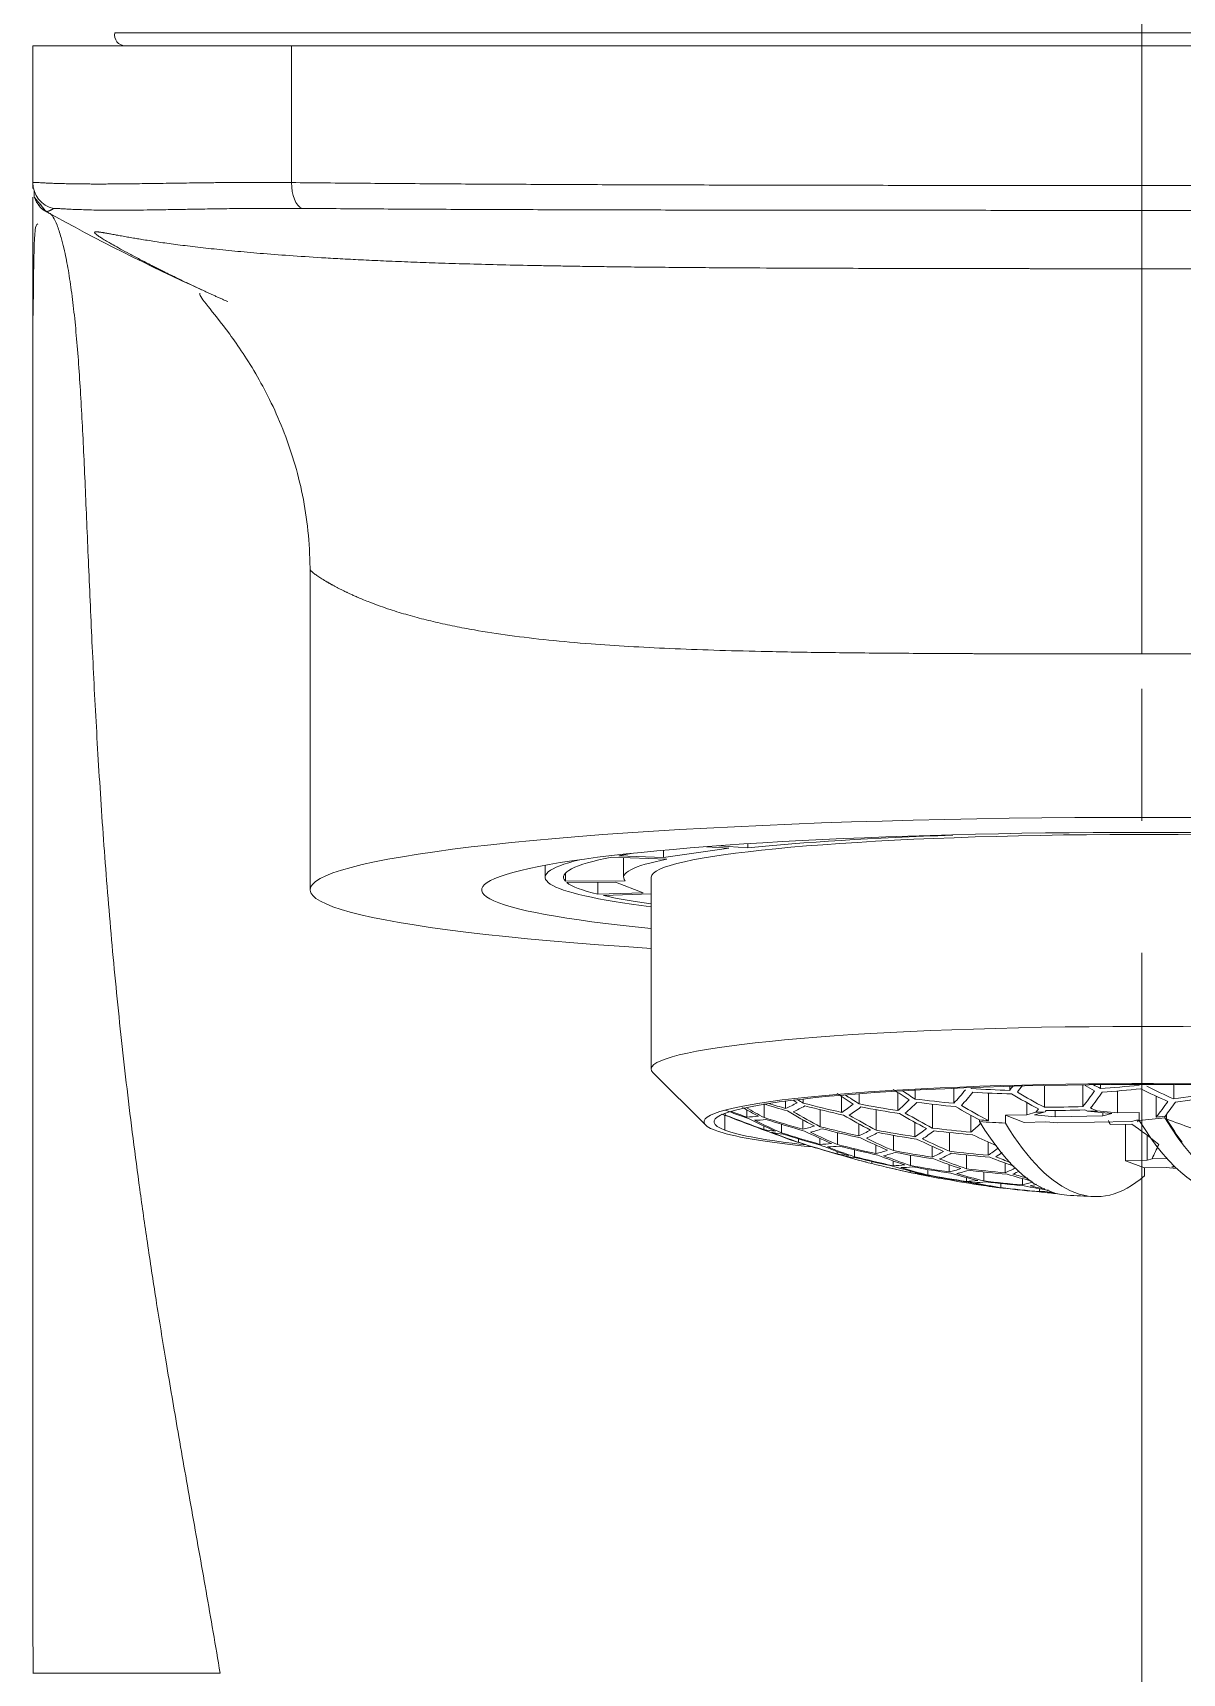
# Model space of a CAD drawing. Extents: x 841 to 1631, y 0 to 579.
# Drawn here: x 1038.96 to 1060.72, y 334.34 to 365.41 of the extents above; entities that cross this region are included whole.
import ezdxf

# ---------------------------------------------------------------- set-up
doc = ezdxf.new("R2010")
doc.units = 0
doc.header["$LTSCALE"] = 10
doc.header["$MEASUREMENT"] = 0
doc.linetypes.add('CENTER', pattern=[2, 1.25, -0.25, 0.25, -0.25])
doc.layers.add('1', color=7, linetype='CONTINUOUS')
doc.layers.add('BODY', color=7, linetype='CONTINUOUS')

msp = doc.modelspace()

# ---------------------------------------------------------------- linework, layer by layer
at = {"layer": '1', "color": 7, "linetype": 'Continuous', "lineweight": 13}
for p, q in [((1040.514, 365.407), (1079.407, 365.407)), ((1043.859, 362.57), (1043.859, 365.163)), ((1052.066, 344.625), (1052.066, 344.905))]:
    msp.add_line(p, q, dxfattribs=at)
at = {"layer": '1', "color": 7, "linetype": 'Continuous', "lineweight": 18}
for p, q in [((1038.96, 365.163), (1043.859, 365.163)), ((1038.96, 362.567), (1038.96, 365.163)), ((1076.061, 365.163), (1043.859, 365.163)), ((1059.96, 362.514), (1059.96, 362.044)), ((1039.218, 362.019), (1039.218, 362.019)), ((1044.21, 355.231), (1044.21, 349.175)), ((1056.35, 350.218), (1056.378, 350.211)), ((1050.9, 349.79), (1050.054, 349.822)), ((1052.138, 349.962), (1050.9, 349.79)), ((1050.9, 349.79), (1050.9, 349.925)), ((1051.714, 349.993), (1052.138, 349.962)), ((1052.498, 349.971), (1051.953, 350.011)), ((1052.498, 349.971), (1052.498, 350.049)), ((1048.66, 349.64), (1048.66, 349.415)), ((1049.926, 349.797), (1050.967, 349.757)), ((1050.147, 349.789), (1050.147, 349.415)), ((1049.044, 349.49), (1049.044, 349.34)), ((1050.177, 349.348), (1049.044, 349.34)), ((1049.073, 349.313), (1049.993, 349.32)), ((1049.656, 349.317), (1049.656, 349.092)), ((1049.993, 349.32), (1050.516, 349.122)), ((1050.669, 349.415), (1050.669, 345.779)), ((1050.516, 349.122), (1049.656, 349.092)), ((1049.766, 349.067), (1050.669, 349.098)), ((1050.705, 345.708), (1051.701, 344.72)), ((1058.846, 345.071), (1058.846, 345.482)), ((1059.176, 345.413), (1059.176, 345.485)), ((1059.907, 345.475), (1059.907, 345.489)), ((1060.563, 345.216), (1060.563, 345.487)), ((1053.215, 345.034), (1053.215, 345.174)), ((1053.545, 345.137), (1053.545, 345.214)), ((1054.276, 344.961), (1054.276, 345.259)), ((1054.606, 345.122), (1054.606, 345.313)), ((1055.337, 344.994), (1055.337, 345.339)), ((1055.668, 345.213), (1055.668, 345.382)), ((1056.399, 345.133), (1056.399, 345.417)), ((1056.729, 345.412), (1056.729, 345.43)), ((1057.054, 344.808), (1057.054, 345.327)), ((1057.46, 345.378), (1057.46, 345.454)), ((1058.115, 345.056), (1058.115, 345.47)), ((1059.501, 344.95), (1059.501, 345.366)), ((1060.232, 344.871), (1060.232, 345.268)), ((1052.072, 344.911), (1052.072, 344.943)), ((1052.478, 344.873), (1052.478, 345.007)), ((1052.809, 344.863), (1052.809, 345.114)), ((1053.87, 344.69), (1053.87, 345.011)), ((1054.931, 344.625), (1054.931, 345.01)), ((1055.993, 344.664), (1055.993, 345.115)), ((1056.724, 344.586), (1056.724, 344.906)), ((1057.785, 344.916), (1057.376, 344.908)), ((1057.376, 344.759), (1057.376, 344.908)), ((1057.735, 344.772), (1057.376, 344.908)), ((1057.785, 344.916), (1057.785, 345.144)), ((1057.785, 344.916), (1057.953, 344.964)), ((1058.127, 344.969), (1057.929, 344.912)), ((1057.929, 344.912), (1058.32, 344.876)), ((1058.32, 344.876), (1058.32, 344.995)), ((1059.223, 344.894), (1058.32, 344.876)), ((1059.391, 344.941), (1058.93, 344.985)), ((1059.111, 344.987), (1059.501, 344.95)), ((1059.223, 344.894), (1059.223, 344.957)), ((1059.223, 344.894), (1059.391, 344.941)), ((1059.501, 344.95), (1059.91, 344.959)), ((1059.91, 344.959), (1059.91, 344.809)), ((1060.397, 344.889), (1060.397, 344.857)), ((1060.429, 344.836), (1060.429, 344.925)), ((1052.803, 344.637), (1052.803, 344.704)), ((1053.134, 344.575), (1053.134, 344.736)), ((1053.54, 344.64), (1053.54, 344.822)), ((1054.195, 344.352), (1054.195, 344.578)), ((1054.601, 344.517), (1054.601, 344.744)), ((1055.662, 344.5), (1055.662, 344.773)), ((1056.318, 344.226), (1056.318, 344.579)), ((1056.889, 344.819), (1056.889, 344.786)), ((1058.144, 344.78), (1057.735, 344.772)), ((1058.362, 344.76), (1058.144, 344.78)), ((1059.766, 344.788), (1058.362, 344.76)), ((1059.769, 344.737), (1059.36, 344.729)), ((1059.651, 344.046), (1059.651, 344.734)), ((1059.86, 344.814), (1059.766, 344.788)), ((1059.86, 344.814), (1059.91, 344.815)), ((1053.459, 344.394), (1053.459, 344.46)), ((1053.865, 344.355), (1053.865, 344.468)), ((1054.52, 344.12), (1054.52, 344.252)), ((1054.926, 344.182), (1054.926, 344.341)), ((1055.256, 344.237), (1055.256, 344.526)), ((1055.987, 344.114), (1055.987, 344.318)), ((1057.048, 344.149), (1057.048, 344.399)), ((1060.06, 344.054), (1060.06, 344.527)), ((1054.19, 344.174), (1054.19, 344.221)), ((1054.845, 343.992), (1054.845, 344.031)), ((1055.251, 343.95), (1055.251, 344.043)), ((1055.581, 343.955), (1055.581, 344.15)), ((1056.312, 343.832), (1056.312, 343.971)), ((1056.643, 343.893), (1056.643, 344.152)), ((1057.373, 343.817), (1057.373, 344.001)), ((1060.06, 344.054), (1059.651, 344.046)), ((1060.01, 343.91), (1059.651, 344.046)), ((1060.06, 344.054), (1060.154, 344.081)), ((1060.154, 344.081), (1060.434, 344.086)), ((1060.573, 343.939), (1060.529, 343.927)), ((1060.529, 343.927), (1060.591, 343.921)), ((1055.576, 343.822), (1055.576, 343.849)), ((1055.906, 343.775), (1055.906, 343.879)), ((1056.231, 343.698), (1056.231, 343.71)), ((1056.637, 343.653), (1056.637, 343.727)), ((1056.968, 343.664), (1056.968, 343.831)), ((1057.293, 343.535), (1057.293, 343.612)), ((1057.698, 343.588), (1057.698, 343.707)), ((1060.419, 343.918), (1060.01, 343.91)), ((1060.01, 343.91), (1060.01, 343.76)), ((1060.614, 343.9), (1060.419, 343.918)), ((1056.962, 343.576), (1056.962, 343.584)), ((1058.023, 343.46), (1058.023, 343.514))]:
    msp.add_line(p, q, dxfattribs=at)
for centre, radius, start, end in [((1040.709, 365.363), 0.2, 167.3394, 270), ((1059.96, 364.332), 20.974, 251.4373, 251.8877), ((1059.96, 364.332), 20.974, 255.1022, 255.697), ((1059.96, 364.332), 20.974, 256.6686, 258.5256), ((1059.96, 364.332), 20.974, 262.0275, 262.4612), ((1059.96, 364.826), 21.48, 266.2166, 267.5886)]:
    msp.add_arc(centre, radius, start, end, dxfattribs=at)
at = {"layer": '1', "color": 7, "linetype": 'Continuous', "lineweight": 18, "extrusion": (-2.6533e-22, 2.16658e-06, 1)}
for start, end in [(199.5842, 222.252), (239.4076, 241.0307)]:
    msp.add_arc((1039.46, 362.457, 0.001), 0.5, start, end, dxfattribs=at)
at = {"layer": '1', "color": 7, "linetype": 'Continuous', "lineweight": 18}
for centre, major_axis, ratio, start_param, end_param in [((1039.46, 362.567), (-0.5, 0), 0.999907, 0, 1.352549), ((1044.114, 362.57), (0.005, 0.5), 0.510124, 1.576131, 2.93795), ((1059.96, 354.253), (-0.001, -7), 0.000024, 1.48353, 2.841146), ((1059.96, 349.175), (15.75, 0), 0.087156, 5.343349, 10.364582), ((1059.96, 349.175), (12.5, 0), 0.087156, 1.570796, 3.874418), ((1059.96, 349.415), (-9.291, 0), 0.087156, 3.367648, 6.283144), ((1059.96, 349.415), (9.813, 0), 0.087156, 1.944424, 2.434677), ((1059.96, 349.175), (12.5, 0), 0.087156, 5.55036, 7.853982), ((1059.96, 349.415), (-10.95, 0), 0.087156, 5.787424, 5.84302), ((1059.96, 349.415), (11.3, 0), 0.087156, 2.799079, 3.747118), ((1059.96, 349.415), (-10.95, 0), 0.087156, 5.871415, 6.361668), ((1059.96, 349.415), (9.813, 0), 0.087156, 2.729823, 3.220076), ((1059.96, 349.415), (-10.95, 0), 0.087156, 0.106878, 0.345233), ((1059.96, 349.415), (-10.95, 0), 0.087156, 0.373628, 0.557649), ((1059.96, 345.779), (9.291, 0), 0.087156, 0.226056, 3.229172), ((1059.96, 344.783), (8.1, 0), 0.087156, 0.226056, 3.367648), ((1059.96, 344.783), (8.291, 0), 0.087156, 0.226056, 3.367648), ((1063.199, 364.595), (1.658, -20.435), 0.678793, 5.862246, 5.872122), ((1058.318, 364.954), (6.964, 18.378), 0.97085, 3.558572, 3.596814), ((1058.313, 364.198), (-1.686, 20.785), 0.678793, 2.666519, 2.672164), ((1058.423, 364.207), (1.688, -20.8), 0.678793, 5.80631, 5.814033), ((1059.374, 364.285), (-1.695, 20.89), 0.678793, 2.6511, 2.674009), ((1059.485, 364.294), (1.695, -20.895), 0.678793, 5.795917, 5.815692), ((1060.435, 364.371), (-1.695, 20.895), 0.678793, 2.651197, 2.6741), ((1054.343, 364.482), (0.538, 20.127), 0.292057, 3.402136, 3.440058), ((1060.546, 364.38), (1.695, -20.89), 0.678793, 5.797559, 5.815602), ((1058.481, 364.893), (7.055, 18.616), 0.97085, 3.368242, 3.40622), ((1055.036, 364.464), (0.543, 20.324), 0.292057, 3.463493, 3.501564), ((1055.18, 364.46), (-0.544, -20.362), 0.292057, 0.321467, 0.359463), ((1058.318, 364.954), (6.964, 18.378), 0.97085, 3.430671, 3.468914), ((1058.352, 364.942), (-6.984, -18.43), 0.97085, 0.289313, 0.327448), ((1055.729, 364.445), (0.548, 20.494), 0.292057, 3.524944, 3.535119), ((1062.027, 364.5), (-1.681, 20.715), 0.678793, 2.696735, 2.734594), ((1055.873, 364.441), (-0.549, -20.526), 0.292057, 0.382883, 0.399291), ((1062.138, 364.509), (1.679, -20.694), 0.678793, 5.837985, 5.875886), ((1057.115, 364.408), (0.555, 20.754), 0.292057, 3.521179, 3.559081), ((1063.089, 364.586), (-1.661, 20.467), 0.678793, 2.717574, 2.730998), ((1057.26, 364.404), (-0.555, -20.775), 0.292057, 0.379286, 0.417145), ((1058.352, 364.942), (-6.984, -18.43), 0.97085, 0.416853, 0.454987), ((1063.619, 364.629), (-1.647, 20.303), 0.678793, 2.754418, 2.792414), ((1063.73, 364.638), (1.644, -20.265), 0.678793, 5.895501, 5.933572), ((1058.502, 364.371), (0.559, 20.911), 0.292057, 3.51896, 3.55655), ((1058.481, 364.893), (7.055, 18.616), 0.97085, 3.621266, 3.659244), ((1058.514, 364.88), (-7.072, -18.663), 0.97085, 0.479406, 0.517289), ((1053.101, 364.515), (-0.527, -19.702), 0.292057, 6.182495, 6.201462), ((1059.489, 364.51), (-7.395, -19.514), 0.97085, 6.282031, 6.305151), ((1059.781, 364.4), (7.427, 19.599), 0.97085, 3.126775, 3.165127), ((1059.814, 364.387), (-7.429, -19.603), 0.97085, 6.26847, 6.30681), ((1059.456, 364.523), (7.39, 19.5), 0.97085, 3.147726, 3.163282), ((1056.721, 364.069), (-1.658, 20.435), 0.678793, 2.707965, 2.730529), ((1056.831, 364.078), (1.661, -20.467), 0.678793, 5.847079, 5.87259), ((1052.956, 364.519), (0.525, 19.646), 0.292057, 3.149777, 3.188019), ((1059.002, 364.695), (-7.277, -19.201), 0.97085, 0.057215, 0.080523), ((1059.293, 364.585), (7.357, 19.415), 0.97085, 3.18751, 3.225411), ((1058.968, 364.708), (7.265, 19.171), 0.97085, 3.204984, 3.221647), ((1052.956, 364.519), (0.525, 19.646), 0.292057, 3.277677, 3.31592), ((1057.782, 364.155), (-1.679, 20.694), 0.678793, 2.696392, 2.734293), ((1053.101, 364.515), (-0.527, -19.702), 0.292057, 0.135958, 0.174092), ((1057.893, 364.164), (1.681, -20.715), 0.678793, 5.838328, 5.876187), ((1058.806, 364.77), (7.205, 19.012), 0.97085, 3.245027, 3.283098), ((1058.839, 364.757), (-7.218, -19.048), 0.97085, 0.103943, 0.141939), ((1053.65, 364.501), (0.532, 19.901), 0.292057, 3.340371, 3.378349), ((1058.843, 364.242), (-1.692, 20.85), 0.678793, 2.698923, 2.736513), ((1053.794, 364.497), (-0.533, -19.951), 0.292057, 0.198511, 0.236394), ((1058.954, 364.25), (1.693, -20.86), 0.678793, 5.840684, 5.878253), ((1058.643, 364.831), (7.135, 18.828), 0.97085, 3.306533, 3.344455), ((1058.677, 364.818), (-7.15, -18.868), 0.97085, 0.165393, 0.203231), ((1059.905, 364.328), (-1.696, 20.905), 0.678793, 2.69981, 2.73729), ((1054.487, 364.478), (-0.539, -20.17), 0.292057, 0.260175, 0.298013), ((1060.015, 364.337), (1.696, -20.905), 0.678793, 5.841402, 5.878883), ((1058.514, 364.88), (-7.072, -18.663), 0.97085, 0.227012, 0.264895), ((1060.966, 364.414), (-1.693, 20.86), 0.678793, 2.699091, 2.73282), ((1061.077, 364.423), (1.692, -20.85), 0.678793, 5.840516, 5.878105), ((1056.422, 364.427), (0.552, 20.638), 0.292057, 3.488498, 3.497389), ((1059.96, 344.434), (6.399, 0), 0.087156, 1.861248, 1.889879), ((1058.481, 364.893), (7.055, 18.616), 0.97085, 3.494905, 3.53258), ((1056.566, 364.423), (-0.552, -20.664), 0.292057, 0.351763, 0.355449), ((1058.514, 364.88), (-7.072, -18.663), 0.97085, 0.353359, 0.390941), ((1062.558, 364.543), (-1.672, 20.604), 0.678793, 2.758431, 2.762117), ((1059.96, 344.434), (6.399, 0), 0.087156, 1.703825, 1.732455), ((1062.668, 364.552), (1.67, -20.577), 0.678793, 5.899677, 5.908568), ((1058.643, 365.325), (7.322, 19.32), 0.97085, 3.576705, 3.600975), ((1058.643, 364.831), (-7.135, -18.828), 0.97085, 0.453232, 0.46167), ((1061.714, 364.367), (-0.419, 20.892), 0.223282, 2.767047, 2.767484), ((1061.714, 364.861), (-0.429, 21.4), 0.223282, 2.773992, 3.199636), ((1058.646, 364.367), (-0.559, -20.921), 0.292057, 0.38106, 0.414789), ((1059.96, 344.783), (8.291, 0), 0.087156, 3.367648, 3.862253), ((1059.96, 344.783), (-8.1, 0), 0.087156, 0.226056, 0.668873), ((1056.19, 364.026), (-1.644, 20.265), 0.678793, 2.753909, 2.79198), ((1060.106, 364.277), (7.429, 19.603), 0.97085, 3.133944, 3.165218), ((1053.101, 364.515), (-0.527, -19.702), 0.292057, 0.008419, 0.046553), ((1056.301, 364.035), (1.647, -20.303), 0.678793, 5.89601, 5.934006), ((1053.65, 364.501), (0.532, 19.901), 0.292057, 3.087347, 3.125325), ((1055.66, 363.983), (-1.628, 20.068), 0.678793, 2.815415, 2.853337), ((1059.327, 364.572), (-7.365, -19.434), 0.97085, 0.04626, 0.08412), ((1055.77, 363.992), (1.632, -20.112), 0.678793, 5.95746, 5.995298), ((1053.794, 364.497), (-0.533, -19.951), 0.292057, 6.229302, 6.267185), ((1059.618, 364.462), (7.413, 19.561), 0.97085, 3.190041, 3.227631), ((1059.652, 364.449), (-7.417, -19.571), 0.97085, 0.048616, 0.086185), ((1053.65, 364.501), (0.532, 19.901), 0.292057, 3.214011, 3.251686), ((1057.252, 364.112), (-1.67, 20.577), 0.678793, 2.758084, 2.795541), ((1053.794, 364.497), (-0.533, -19.951), 0.292057, 0.072465, 0.110046), ((1057.362, 364.121), (1.672, -20.604), 0.678793, 5.900024, 5.937429), ((1059.131, 364.646), (7.316, 19.305), 0.97085, 3.249202, 3.286659), ((1059.164, 364.634), (-7.325, -19.33), 0.97085, 0.107957, 0.145362), ((1054.343, 364.482), (0.538, 20.127), 0.292057, 3.276605, 3.31393), ((1054.487, 364.478), (-0.539, -20.17), 0.292057, 0.134919, 0.172163), ((1058.968, 364.708), (7.265, 19.171), 0.97085, 3.310301, 3.347519), ((1059.002, 364.695), (-7.277, -19.201), 0.97085, 0.169029, 0.206188), ((1055.036, 364.464), (0.543, 20.324), 0.292057, 3.338123, 3.375298), ((1055.18, 364.46), (-0.544, -20.362), 0.292057, 0.196335, 0.233441), ((1058.806, 364.77), (7.205, 19.012), 0.97085, 3.371293, 3.408468), ((1058.839, 364.757), (-7.218, -19.048), 0.97085, 0.229965, 0.26707), ((1055.729, 364.445), (0.548, 20.494), 0.292057, 3.399072, 3.432454), ((1058.643, 364.831), (-7.135, -18.828), 0.97085, 0.28263, 0.291068), ((1058.206, 364.791), (0.429, -21.4), 0.223282, 5.915585, 6.263917), ((1058.643, 365.325), (7.322, 19.32), 0.97085, 3.426511, 3.45078), ((1058.693, 364.801), (0.43, -21.436), 0.223282, 5.916067, 6.471239), ((1058.693, 338.527), (0.143, -7.129), 0.223282, 2.621567, 2.644745), ((1061.227, 364.852), (-0.43, 21.436), 0.223282, 2.774474, 3.155478), ((1063.199, 364.595), (1.658, -20.435), 0.678793, 5.964611, 5.997993), ((1061.714, 364.367), (-0.419, 20.892), 0.223282, 2.774132, 2.839092), ((1054.343, 364.482), (0.538, 20.127), 0.292057, 3.03074, 3.063561), ((1059.943, 364.339), (7.432, 19.613), 0.97085, 3.190928, 3.228408), ((1059.977, 364.326), (-7.432, -19.613), 0.97085, 0.049335, 0.086815), ((1054.343, 364.482), (0.538, 20.127), 0.292057, 3.151766, 3.189091), ((1056.721, 364.069), (-1.658, 20.435), 0.678793, 2.819183, 2.856401), ((1054.487, 364.478), (-0.539, -20.17), 0.292057, 0.010348, 0.047592), ((1056.831, 364.078), (1.661, -20.467), 0.678793, 5.961097, 5.998255), ((1059.456, 364.523), (7.39, 19.5), 0.97085, 3.251902, 3.288962), ((1059.489, 364.51), (-7.395, -19.514), 0.97085, 0.110512, 0.147542), ((1058.313, 364.198), (-1.686, 20.785), 0.678793, 2.760784, 2.797844), ((1058.423, 364.207), (1.688, -20.8), 0.678793, 5.902579, 5.939609), ((1055.036, 364.464), (0.543, 20.324), 0.292057, 3.214403, 3.251293), ((1059.293, 364.585), (7.357, 19.415), 0.97085, 3.312884, 3.34962), ((1059.374, 364.285), (-1.695, 20.89), 0.678793, 2.762137, 2.798998), ((1059.485, 364.294), (1.695, -20.895), 0.678793, 5.903796, 5.940648), ((1060.435, 364.371), (-1.695, 20.895), 0.678793, 2.762203, 2.795284), ((1056.422, 364.427), (0.552, 20.638), 0.292057, 3.33652, 3.369354), ((1055.036, 364.464), (0.543, 20.324), 0.292057, 3.090398, 3.127573), ((1056.19, 364.026), (-1.644, 20.265), 0.678793, 2.880175, 2.905234), ((1056.301, 364.035), (1.647, -20.303), 0.678793, 6.022032, 6.059138), ((1055.18, 364.46), (-0.544, -20.362), 0.292057, 6.232256, 6.269361), ((1059.781, 364.4), (7.427, 19.599), 0.97085, 3.253255, 3.290116), ((1059.814, 364.387), (-7.429, -19.603), 0.97085, 0.111729, 0.14858), ((1060.106, 364.277), (7.429, 19.603), 0.97085, 3.253321, 3.290173), ((1057.782, 364.155), (-1.679, 20.694), 0.678793, 2.821766, 2.858502), ((1055.18, 364.46), (-0.544, -20.362), 0.292057, 0.072844, 0.109666), ((1057.893, 364.164), (1.681, -20.715), 0.678793, 5.963565, 6.000263), ((1055.729, 364.445), (0.548, 20.494), 0.292057, 3.153223, 3.189876), ((1057.252, 364.112), (-1.67, 20.577), 0.678793, 2.88235, 2.918953), ((1059.327, 364.572), (-7.365, -19.434), 0.97085, 0.171498, 0.208195), ((1055.873, 364.441), (-0.549, -20.526), 0.292057, 0.011754, 0.04835), ((1059.618, 364.462), (7.413, 19.561), 0.97085, 3.314408, 3.35086), ((1059.652, 364.449), (-7.417, -19.571), 0.97085, 0.172916, 0.209349), ((1055.729, 364.445), (0.548, 20.494), 0.292057, 3.27582, 3.312474), ((1058.843, 364.242), (-1.692, 20.85), 0.678793, 2.82329, 2.859742), ((1055.873, 364.441), (-0.549, -20.526), 0.292057, 0.134161, 0.170757), ((1058.954, 364.25), (1.693, -20.86), 0.678793, 5.964983, 6.001416), ((1059.131, 364.646), (7.316, 19.305), 0.97085, 3.373468, 3.410071), ((1059.164, 364.634), (-7.325, -19.33), 0.97085, 0.232056, 0.268611), ((1059.905, 364.328), (-1.696, 20.905), 0.678793, 2.823824, 2.856452), ((1056.566, 364.423), (-0.552, -20.664), 0.292057, 0.194794, 0.214829), ((1060.015, 364.337), (1.696, -20.905), 0.678793, 5.965416, 5.98539), ((1057.362, 364.121), (1.672, -20.604), 0.678793, 6.024124, 6.060679), ((1056.422, 364.427), (0.552, 20.638), 0.292057, 3.092573, 3.129176), ((1056.831, 364.078), (1.661, -20.467), 0.678793, 6.084716, 6.121312), ((1056.566, 364.423), (-0.552, -20.664), 0.292057, 6.234347, 6.270902), ((1059.943, 364.339), (7.432, 19.613), 0.97085, 3.314942, 3.351294), ((1059.977, 364.326), (-7.432, -19.613), 0.97085, 0.173349, 0.209701), ((1060.268, 364.215), (7.417, 19.571), 0.97085, 3.314509, 3.350942), ((1056.422, 364.427), (0.552, 20.638), 0.292057, 3.214683, 3.251013), ((1058.313, 364.198), (-1.686, 20.785), 0.678793, 2.883758, 2.91999), ((1056.566, 364.423), (-0.552, -20.664), 0.292057, 0.073113, 0.109397), ((1058.423, 364.207), (1.688, -20.8), 0.678793, 6.025456, 6.06166), ((1057.115, 364.408), (0.555, 20.754), 0.292057, 3.154222, 3.190414), ((1059.456, 364.523), (7.39, 19.5), 0.97085, 3.374876, 3.411108), ((1057.782, 364.155), (-1.679, 20.694), 0.678793, 2.943999, 2.980191), ((1059.489, 364.51), (-7.395, -19.514), 0.97085, 0.233389, 0.269593), ((1057.26, 364.404), (-0.555, -20.775), 0.292057, 0.012709, 0.048865), ((1057.893, 364.164), (1.681, -20.715), 0.678793, 6.085671, 6.121827), ((1059.781, 364.4), (7.427, 19.599), 0.97085, 3.375582, 3.411628), ((1059.814, 364.387), (-7.429, -19.603), 0.97085, 0.234024, 0.270061), ((1057.115, 364.408), (0.555, 20.754), 0.292057, 3.275282, 3.307752), ((1059.374, 364.285), (-1.695, 20.89), 0.678793, 2.884463, 2.916814), ((1057.26, 364.404), (-0.555, -20.775), 0.292057, 0.133646, 0.153472), ((1059.485, 364.294), (1.695, -20.895), 0.678793, 6.026091, 6.045881), ((1057.808, 364.39), (0.557, 20.845), 0.292057, 3.214864, 3.247137), ((1057.808, 364.39), (0.557, 20.845), 0.292057, 3.093981, 3.130213), ((1057.953, 364.386), (-0.558, -20.861), 0.292057, 6.252458, 6.271884), ((1060.106, 364.277), (7.429, 19.603), 0.97085, 3.375616, 3.411654), ((1060.139, 364.264), (-7.427, -19.599), 0.97085, 0.233989, 0.270035), ((1058.843, 364.242), (-1.692, 20.85), 0.678793, 2.944589, 2.976822), ((1057.953, 364.386), (-0.558, -20.861), 0.292057, 0.073285, 0.093003), ((1058.954, 364.25), (1.693, -20.86), 0.678793, 6.08622, 6.105927), ((1058.502, 364.371), (0.559, 20.911), 0.292057, 3.154812, 3.187045), ((1058.313, 364.198), (-1.686, 20.785), 0.678793, 3.004641, 3.025967), ((1058.646, 364.367), (-0.559, -20.921), 0.292057, 0.013258, 0.028048), ((1058.423, 364.207), (1.688, -20.8), 0.678793, 6.146247, 6.157998)]:
    msp.add_ellipse(centre, major_axis=major_axis, ratio=ratio, start_param=start_param, end_param=end_param, dxfattribs=at)
at = {"layer": '1', "color": 7, "linetype": 'Continuous', "lineweight": 13}
for start_param, end_param in [(3.18435, 3.2349), (3.30858, 3.357608)]:
    msp.add_ellipse((1059.96, 364.332), major_axis=(7.433, 19.613), ratio=0.97085, start_param=start_param, end_param=end_param, dxfattribs=at)
for points, knots in [([(1038.96, 362.567), (1038.96, 362.567), (1038.96, 362.568), (1038.96, 362.568), (1038.961, 362.569), (1038.962, 362.569), (1038.963, 362.57), (1038.965, 362.57), (1038.967, 362.571), (1038.969, 362.571), (1038.971, 362.571), (1038.974, 362.571), (1038.977, 362.572), (1038.981, 362.572), (1038.985, 362.572), (1038.989, 362.572), (1038.994, 362.572), (1038.999, 362.572), (1039.005, 362.572), (1039.011, 362.572), (1039.017, 362.571), (1039.024, 362.571), (1039.032, 362.571), (1039.04, 362.571), (1039.055, 362.57), (1039.082, 362.569), (1039.128, 362.566), (1039.193, 362.563), (1039.279, 362.559), (1039.382, 362.555), (1039.497, 362.552), (1039.616, 362.549), (1039.736, 362.546), (1039.857, 362.545), (1039.976, 362.544), (1040.133, 362.543), (1040.352, 362.543), (1040.661, 362.546), (1041.038, 362.55), (1041.399, 362.555), (1041.704, 362.56), (1041.916, 362.563), (1042.105, 362.565), (1042.27, 362.567), (1042.409, 362.569), (1042.524, 362.57), (1042.624, 362.571), (1042.717, 362.571), (1042.81, 362.572), (1042.902, 362.572), (1042.994, 362.573), (1043.084, 362.573), (1043.174, 362.573), (1043.263, 362.573), (1043.351, 362.573), (1043.438, 362.573), (1043.524, 362.572), (1043.609, 362.572), (1043.693, 362.572), (1043.776, 362.571), (1043.831, 362.57), (1043.859, 362.57)], [0, 0, 0, 0, 0.004854, 0.009773, 0.014759, 0.019809, 0.024926, 0.030108, 0.035356, 0.040669, 0.046049, 0.051494, 0.057004, 0.062581, 0.068223, 0.07393, 0.079704, 0.085543, 0.091448, 0.097418, 0.103455, 0.109557, 0.115724, 0.121958, 0.128257, 0.149906, 0.176567, 0.20824, 0.244924, 0.283218, 0.319204, 0.35288, 0.384247, 0.413304, 0.440052, 0.464491, 0.514405, 0.570518, 0.632831, 0.701344, 0.734323, 0.763527, 0.788956, 0.81061, 0.828488, 0.84259, 0.854373, 0.865972, 0.877386, 0.888617, 0.899663, 0.910525, 0.921203, 0.931697, 0.942007, 0.952133, 0.962074, 0.971832, 0.981405, 0.990795, 1, 1, 1, 1]), ([(1039.218, 362.019), (1039.218, 362.019), (1039.218, 362.019), (1039.218, 362.019), (1039.219, 362.02), (1039.22, 362.02), (1039.221, 362.02), (1039.223, 362.02), (1039.225, 362.021), (1039.227, 362.021), (1039.229, 362.022), (1039.232, 362.023), (1039.234, 362.023), (1039.238, 362.024), (1039.241, 362.025), (1039.245, 362.027), (1039.249, 362.028), (1039.254, 362.03), (1039.26, 362.032), (1039.266, 362.034), (1039.272, 362.036), (1039.279, 362.039), (1039.287, 362.043), (1039.295, 362.046), (1039.303, 362.05), (1039.312, 362.055), (1039.321, 362.06), (1039.331, 362.066), (1039.341, 362.072), (1039.348, 362.077), (1039.352, 362.079)], [0, 0, 0, 0, 0.040614, 0.080621, 0.120019, 0.15881, 0.196993, 0.234568, 0.271535, 0.307894, 0.343645, 0.378789, 0.413325, 0.447253, 0.480573, 0.513285, 0.54539, 0.582953, 0.620085, 0.656784, 0.693051, 0.728885, 0.764287, 0.799257, 0.833794, 0.8679, 0.901573, 0.934814, 0.967623, 1, 1, 1, 1]), ([(1059.96, 360.939), (1059.937, 360.939), (1059.89, 360.939), (1059.821, 360.939), (1059.751, 360.939), (1059.68, 360.939), (1059.61, 360.939), (1059.54, 360.939), (1059.469, 360.939), (1059.399, 360.939), (1059.328, 360.939), (1059.258, 360.939), (1059.187, 360.939), (1059.116, 360.939), (1059.045, 360.939), (1058.974, 360.94), (1058.903, 360.94), (1058.832, 360.94), (1058.761, 360.94), (1058.689, 360.94), (1058.618, 360.94), (1058.546, 360.94), (1058.475, 360.94), (1058.403, 360.94), (1058.331, 360.94), (1058.259, 360.94), (1058.187, 360.94), (1058.115, 360.94), (1058.043, 360.94), (1057.971, 360.94), (1057.899, 360.94), (1057.827, 360.94), (1057.754, 360.941), (1057.682, 360.941), (1057.609, 360.941), (1057.537, 360.941), (1057.464, 360.941), (1057.392, 360.941), (1057.319, 360.941), (1057.246, 360.941), (1057.173, 360.941), (1057.1, 360.941), (1057.027, 360.941), (1056.954, 360.942), (1056.881, 360.942), (1056.808, 360.942), (1056.735, 360.942), (1056.661, 360.942), (1056.588, 360.942), (1056.515, 360.942), (1056.441, 360.942), (1056.368, 360.942), (1056.294, 360.942), (1056.221, 360.943), (1056.147, 360.943), (1056.073, 360.943), (1056, 360.943), (1055.926, 360.943), (1055.852, 360.943), (1055.778, 360.943), (1055.704, 360.943), (1055.631, 360.944), (1055.557, 360.944), (1055.483, 360.944), (1055.409, 360.944), (1055.334, 360.944), (1055.26, 360.944), (1054.946, 360.945), (1054.352, 360.947), (1053.445, 360.95), (1052.427, 360.954), (1051.533, 360.96), (1050.811, 360.967), (1050.305, 360.972), (1049.844, 360.977), (1049.426, 360.983), (1049.051, 360.989), (1048.717, 360.995), (1048.285, 361.003), (1047.768, 361.014), (1047.178, 361.03), (1046.654, 361.046), (1046.169, 361.064), (1045.714, 361.082), (1045.279, 361.102), (1044.879, 361.122), (1044.411, 361.149), (1043.888, 361.182), (1043.421, 361.217), (1043.079, 361.246), (1042.839, 361.268), (1042.61, 361.29), (1042.391, 361.313), (1042.182, 361.336), (1041.984, 361.359), (1041.796, 361.382), (1041.564, 361.412), (1041.296, 361.45), (1041.072, 361.485), (1040.913, 361.512), (1040.803, 361.53), (1040.691, 361.55), (1040.599, 361.567), (1040.526, 361.58), (1040.474, 361.59), (1040.43, 361.598), (1040.393, 361.605), (1040.362, 361.61), (1040.336, 361.615), (1040.315, 361.618), (1040.298, 361.621), (1040.279, 361.624), (1040.257, 361.628), (1040.233, 361.631), (1040.212, 361.634), (1040.194, 361.636), (1040.178, 361.637), (1040.165, 361.637), (1040.155, 361.637), (1040.146, 361.636), (1040.133, 361.634), (1040.126, 361.626), (1040.139, 361.606), (1040.173, 361.578), (1040.223, 361.543), (1040.291, 361.501), (1040.375, 361.45), (1040.483, 361.389), (1040.618, 361.313), (1040.786, 361.222), (1040.983, 361.117), (1041.145, 361.034), (1041.25, 360.98), (1041.287, 360.962), (1041.324, 360.943), (1041.362, 360.923), (1041.401, 360.904), (1041.441, 360.884), (1041.482, 360.864), (1041.524, 360.843), (1041.567, 360.822), (1041.611, 360.8), (1041.656, 360.778), (1041.701, 360.756), (1041.748, 360.733), (1041.796, 360.71), (1041.845, 360.687), (1041.895, 360.663), (1041.947, 360.638), (1041.999, 360.614), (1042.052, 360.589), (1042.107, 360.563), (1042.162, 360.537), (1042.219, 360.511), (1042.277, 360.484), (1042.337, 360.457), (1042.397, 360.43), (1042.459, 360.402), (1042.521, 360.374), (1042.585, 360.345), (1042.629, 360.326), (1042.651, 360.316)], [0, 0, 0, 0, 0.0016, 0.003203, 0.004807, 0.006414, 0.008024, 0.009635, 0.011249, 0.012865, 0.014483, 0.016103, 0.017726, 0.019351, 0.020978, 0.022607, 0.024239, 0.025872, 0.027508, 0.029146, 0.030786, 0.032429, 0.034073, 0.03572, 0.037369, 0.03902, 0.040673, 0.042329, 0.043986, 0.045646, 0.047308, 0.048971, 0.050638, 0.052306, 0.053976, 0.055648, 0.057323, 0.058999, 0.060678, 0.062359, 0.064042, 0.065726, 0.067413, 0.069102, 0.070794, 0.072487, 0.074182, 0.075879, 0.077579, 0.07928, 0.080983, 0.082689, 0.084397, 0.086106, 0.087818, 0.089532, 0.091248, 0.092965, 0.094685, 0.096407, 0.098131, 0.099857, 0.101585, 0.103315, 0.105048, 0.106782, 0.108518, 0.110256, 0.128874, 0.150475, 0.175043, 0.202556, 0.216386, 0.22922, 0.241062, 0.251914, 0.26178, 0.270665, 0.278569, 0.296588, 0.313145, 0.328246, 0.341896, 0.356222, 0.369856, 0.382804, 0.395069, 0.41685, 0.437964, 0.447929, 0.457907, 0.4679, 0.477911, 0.487944, 0.498002, 0.508088, 0.518207, 0.537707, 0.558865, 0.567472, 0.577263, 0.588253, 0.600457, 0.607903, 0.614783, 0.621091, 0.626824, 0.631978, 0.636549, 0.640535, 0.643932, 0.646738, 0.652857, 0.65885, 0.664717, 0.670456, 0.676067, 0.681548, 0.686898, 0.692117, 0.697203, 0.716596, 0.735513, 0.753934, 0.770976, 0.788038, 0.805107, 0.822174, 0.841925, 0.862059, 0.882564, 0.90342, 0.906451, 0.909504, 0.91258, 0.915677, 0.918796, 0.921937, 0.925099, 0.928284, 0.931489, 0.934717, 0.937965, 0.941235, 0.944526, 0.947838, 0.951171, 0.954525, 0.9579, 0.961296, 0.964713, 0.96815, 0.971608, 0.975086, 0.978585, 0.982104, 0.985643, 0.989203, 0.992782, 0.996381, 1, 1, 1, 1]), ([(1078.589, 360.939), (1078.646, 360.968), (1078.772, 361.032), (1078.95, 361.124), (1079.12, 361.214), (1079.264, 361.292), (1079.385, 361.359), (1079.487, 361.417), (1079.573, 361.467), (1079.649, 361.513), (1079.711, 361.553), (1079.758, 361.586), (1079.788, 361.613), (1079.795, 361.632), (1079.772, 361.638), (1079.732, 361.637), (1079.682, 361.631), (1079.621, 361.621), (1079.551, 361.609), (1079.487, 361.597), (1079.423, 361.585), (1079.365, 361.575), (1079.303, 361.564), (1079.24, 361.552), (1079.174, 361.541), (1079.107, 361.529), (1079.038, 361.517), (1078.969, 361.505), (1078.898, 361.494), (1078.803, 361.478), (1078.677, 361.459), (1078.515, 361.435), (1078.346, 361.411), (1078.094, 361.378), (1077.737, 361.334), (1077.313, 361.29), (1076.931, 361.254), (1076.606, 361.226), (1076.257, 361.199), (1075.842, 361.17), (1075.345, 361.139), (1074.751, 361.107), (1074.172, 361.08), (1073.612, 361.059), (1073.07, 361.04), (1072.455, 361.022), (1071.872, 361.008), (1071.325, 360.997), (1070.81, 360.988), (1070.206, 360.979), (1069.509, 360.97), (1068.818, 360.964), (1068.175, 360.959), (1067.622, 360.955), (1067.094, 360.953), (1066.59, 360.95), (1066.114, 360.949), (1065.664, 360.947), (1065.243, 360.946), (1064.925, 360.945), (1064.699, 360.945), (1064.557, 360.944), (1064.415, 360.944), (1064.273, 360.944), (1064.131, 360.943), (1063.99, 360.943), (1063.848, 360.943), (1063.706, 360.943), (1063.565, 360.942), (1063.424, 360.942), (1063.283, 360.942), (1063.142, 360.942), (1063.001, 360.942), (1062.861, 360.941), (1062.72, 360.941), (1062.58, 360.941), (1062.44, 360.941), (1062.3, 360.941), (1062.16, 360.941), (1062.021, 360.94), (1061.882, 360.94), (1061.743, 360.94), (1061.604, 360.94), (1061.466, 360.94), (1061.327, 360.94), (1061.189, 360.94), (1061.052, 360.94), (1060.914, 360.939), (1060.777, 360.939), (1060.64, 360.939), (1060.504, 360.939), (1060.367, 360.939), (1060.231, 360.939), (1060.096, 360.939), (1060.005, 360.939), (1059.96, 360.939)], [0, 0, 0, 0, 0.015226, 0.034956, 0.054303, 0.073253, 0.090363, 0.107399, 0.124354, 0.141218, 0.160297, 0.179591, 0.199086, 0.223569, 0.249279, 0.264149, 0.280333, 0.297808, 0.308957, 0.322213, 0.330312, 0.338388, 0.346439, 0.354032, 0.361355, 0.36841, 0.3752, 0.381727, 0.387993, 0.393999, 0.406258, 0.418151, 0.429685, 0.440866, 0.466284, 0.491215, 0.505363, 0.519755, 0.534398, 0.549296, 0.569647, 0.591093, 0.613646, 0.629272, 0.646687, 0.6659, 0.686919, 0.699648, 0.714659, 0.731963, 0.751569, 0.773491, 0.789127, 0.803982, 0.818051, 0.831331, 0.843819, 0.855513, 0.866411, 0.876511, 0.880164, 0.88381, 0.887448, 0.89108, 0.894704, 0.898321, 0.901931, 0.905534, 0.90913, 0.912719, 0.916301, 0.919875, 0.923443, 0.927003, 0.930555, 0.934101, 0.937638, 0.941169, 0.944692, 0.948207, 0.951715, 0.955215, 0.958707, 0.962191, 0.965668, 0.969137, 0.972598, 0.976052, 0.979497, 0.982934, 0.986364, 0.989785, 0.993198, 0.996603, 1, 1, 1, 1]), ([(1042.508, 334.339), (1042.419, 334.858), (1042.242, 335.888), (1041.971, 337.411), (1041.716, 338.858), (1041.49, 340.187), (1041.296, 341.383), (1041.13, 342.473), (1040.985, 343.492), (1040.857, 344.463), (1040.742, 345.402), (1040.638, 346.321), (1040.544, 347.227), (1040.459, 348.127), (1040.382, 349.023), (1040.313, 349.913), (1040.252, 350.789), (1040.198, 351.643), (1040.15, 352.476), (1040.108, 353.287), (1040.07, 354.079), (1040.035, 354.85), (1040.004, 355.596), (1039.973, 356.312), (1039.944, 356.997), (1039.914, 357.651), (1039.881, 358.274), (1039.846, 358.865), (1039.806, 359.424), (1039.759, 359.948), (1039.704, 360.433), (1039.641, 360.868), (1039.58, 361.195), (1039.539, 361.367), (1039.523, 361.429)], [0, 0, 0, 0, 0.042167, 0.083744, 0.123851, 0.160072, 0.192339, 0.222006, 0.24991, 0.276798, 0.303099, 0.329101, 0.355085, 0.381297, 0.407983, 0.435167, 0.46255, 0.489984, 0.517593, 0.545537, 0.573954, 0.602965, 0.632522, 0.662497, 0.692957, 0.724051, 0.755928, 0.788763, 0.822773, 0.858225, 0.895465, 0.934331, 0.974188, 1, 1, 1, 1]), ([(1059.96, 353.643), (1059.939, 353.643), (1059.896, 353.643), (1059.832, 353.643), (1059.768, 353.643), (1059.705, 353.643), (1059.641, 353.643), (1059.577, 353.643), (1059.514, 353.643), (1059.45, 353.643), (1059.387, 353.643), (1059.323, 353.643), (1059.26, 353.643), (1059.196, 353.643), (1059.133, 353.643), (1059.07, 353.643), (1059.007, 353.643), (1058.944, 353.643), (1058.881, 353.643), (1058.818, 353.643), (1058.755, 353.643), (1058.692, 353.644), (1058.629, 353.644), (1058.567, 353.644), (1058.504, 353.644), (1058.441, 353.644), (1058.379, 353.644), (1058.316, 353.644), (1058.254, 353.644), (1058.192, 353.644), (1058.13, 353.644), (1058.067, 353.645), (1058.005, 353.645), (1057.943, 353.645), (1057.882, 353.645), (1057.82, 353.645), (1057.758, 353.645), (1057.696, 353.645), (1057.635, 353.646), (1057.573, 353.646), (1057.512, 353.646), (1057.451, 353.646), (1057.389, 353.646), (1057.328, 353.646), (1057.267, 353.647), (1057.206, 353.647), (1057.145, 353.647), (1057.084, 353.647), (1057.024, 353.648), (1056.963, 353.648), (1056.902, 353.648), (1056.842, 353.648), (1056.782, 353.648), (1056.721, 353.649), (1056.661, 353.649), (1056.601, 353.649), (1056.541, 353.649), (1056.481, 353.65), (1056.422, 353.65), (1056.362, 353.65), (1056.302, 353.651), (1056.243, 353.651), (1056.183, 353.651), (1056.124, 353.651), (1056.065, 353.652), (1056.006, 353.652), (1055.947, 353.652), (1055.679, 353.654), (1055.21, 353.657), (1054.554, 353.663), (1053.926, 353.67), (1053.326, 353.679), (1052.633, 353.693), (1051.859, 353.713), (1051.024, 353.744), (1050.248, 353.784), (1049.48, 353.835), (1048.724, 353.903), (1047.986, 353.99), (1047.402, 354.08), (1046.941, 354.167), (1046.578, 354.246), (1046.225, 354.334), (1045.943, 354.415), (1045.714, 354.487), (1045.528, 354.551), (1045.362, 354.613), (1045.226, 354.668), (1045.127, 354.709), (1045.048, 354.744), (1044.988, 354.771), (1044.944, 354.792), (1044.915, 354.805), (1044.89, 354.817), (1044.866, 354.829), (1044.837, 354.843), (1044.809, 354.857), (1044.782, 354.87), (1044.756, 354.884), (1044.732, 354.896), (1044.708, 354.909), (1044.685, 354.921), (1044.663, 354.933), (1044.643, 354.944), (1044.623, 354.955), (1044.603, 354.966), (1044.585, 354.976), (1044.568, 354.986), (1044.551, 354.996), (1044.503, 355.024), (1044.432, 355.066), (1044.353, 355.118), (1044.278, 355.172), (1044.225, 355.215), (1044.211, 355.233), (1044.21, 355.237)], [0, 0, 0, 0, 0.002562, 0.005123, 0.007682, 0.010239, 0.012794, 0.015347, 0.017898, 0.020448, 0.022995, 0.025541, 0.028085, 0.030627, 0.033168, 0.035706, 0.038243, 0.040778, 0.04331, 0.045842, 0.048371, 0.050898, 0.053424, 0.055947, 0.058469, 0.060989, 0.063508, 0.066024, 0.068538, 0.071051, 0.073562, 0.076071, 0.078578, 0.081084, 0.083587, 0.086089, 0.088589, 0.091087, 0.093583, 0.096077, 0.09857, 0.10106, 0.103549, 0.106036, 0.108521, 0.111005, 0.113486, 0.115966, 0.118444, 0.12092, 0.123394, 0.125867, 0.128337, 0.130806, 0.133273, 0.135738, 0.138201, 0.140663, 0.143122, 0.14558, 0.148036, 0.15049, 0.152943, 0.155393, 0.157842, 0.160289, 0.162734, 0.165177, 0.193712, 0.221499, 0.24854, 0.274837, 0.300389, 0.341538, 0.381494, 0.420262, 0.457852, 0.502301, 0.546464, 0.590356, 0.616374, 0.643531, 0.671832, 0.701277, 0.717437, 0.735858, 0.75654, 0.770351, 0.782193, 0.792066, 0.79997, 0.805905, 0.80987, 0.811867, 0.816158, 0.820377, 0.824524, 0.828598, 0.832599, 0.836528, 0.840384, 0.844167, 0.847878, 0.851517, 0.855083, 0.858576, 0.861997, 0.865345, 0.868621, 0.871824, 0.894165, 0.915366, 0.93543, 0.971171, 1, 1, 1, 1]), ([(1075.71, 355.236), (1075.708, 355.233), (1075.7, 355.221), (1075.665, 355.189), (1075.598, 355.138), (1075.495, 355.07), (1075.376, 354.999), (1075.253, 354.93), (1075.134, 354.868), (1075.014, 354.809), (1074.903, 354.758), (1074.812, 354.718), (1074.716, 354.677), (1074.615, 354.637), (1074.521, 354.6), (1074.435, 354.567), (1074.359, 354.54), (1074.282, 354.513), (1074.204, 354.487), (1074.124, 354.461), (1074.044, 354.436), (1073.963, 354.411), (1073.881, 354.387), (1073.798, 354.364), (1073.715, 354.341), (1073.631, 354.318), (1073.547, 354.297), (1073.462, 354.276), (1073.376, 354.255), (1073.291, 354.235), (1073.205, 354.216), (1073.009, 354.174), (1072.69, 354.111), (1072.226, 354.035), (1071.734, 353.966), (1071.215, 353.907), (1070.575, 353.846), (1069.786, 353.79), (1068.816, 353.74), (1067.752, 353.703), (1066.772, 353.682), (1065.911, 353.669), (1065.191, 353.661), (1064.437, 353.655), (1063.881, 353.652), (1063.54, 353.65), (1063.424, 353.65), (1063.309, 353.649), (1063.192, 353.649), (1063.076, 353.648), (1062.959, 353.648), (1062.842, 353.647), (1062.725, 353.647), (1062.607, 353.647), (1062.489, 353.646), (1062.371, 353.646), (1062.253, 353.646), (1062.134, 353.645), (1062.015, 353.645), (1061.896, 353.645), (1061.776, 353.644), (1061.656, 353.644), (1061.537, 353.644), (1061.416, 353.644), (1061.296, 353.644), (1061.175, 353.643), (1061.055, 353.643), (1060.934, 353.643), (1060.813, 353.643), (1060.691, 353.643), (1060.57, 353.643), (1060.448, 353.643), (1060.326, 353.643), (1060.204, 353.643), (1060.082, 353.643), (1060.001, 353.643), (1059.96, 353.643)], [0, 0, 0, 0, 0.019936, 0.045667, 0.0731, 0.102247, 0.133117, 0.150341, 0.169618, 0.190948, 0.202558, 0.214169, 0.225782, 0.237397, 0.249014, 0.256924, 0.264745, 0.272474, 0.280112, 0.28766, 0.295117, 0.302484, 0.309759, 0.316944, 0.324039, 0.331043, 0.337957, 0.34478, 0.351512, 0.358154, 0.364706, 0.371168, 0.402306, 0.433358, 0.464331, 0.495229, 0.526059, 0.572788, 0.621406, 0.671928, 0.724367, 0.754421, 0.785383, 0.817255, 0.850037, 0.854798, 0.859564, 0.864336, 0.869112, 0.873893, 0.87868, 0.883472, 0.888268, 0.89307, 0.897877, 0.902689, 0.907506, 0.912328, 0.917155, 0.921987, 0.926825, 0.931667, 0.936515, 0.941367, 0.946225, 0.951088, 0.955956, 0.960829, 0.965708, 0.970591, 0.97548, 0.980374, 0.985272, 0.990177, 0.995086, 1, 1, 1, 1])]:
    msp.add_open_spline(points, degree=3, knots=knots, dxfattribs=at)
at = {"layer": '1', "color": 7, "linetype": 'Continuous', "lineweight": 18}
for points, degree, knots in [([(1038.96, 362.458), (1038.96, 362.459), (1038.96, 362.463), (1038.96, 362.479), (1038.96, 362.512), (1038.96, 362.547), (1038.96, 362.567)], 3, [0, 0, 0, 0, 0.161358, 0.440905, 0.720453, 1, 1, 1, 1]), ([(1038.96, 334.846), (1038.96, 335.598), (1038.96, 336.308), (1038.96, 337.272), (1038.96, 338.24), (1038.96, 339.991), (1038.96, 341.671), (1038.96, 344.361), (1038.96, 346.776), (1038.96, 349.142), (1038.96, 351.188), (1038.96, 353.407), (1038.96, 355.224), (1038.96, 357.149), (1038.96, 358.589), (1038.96, 360.097), (1038.96, 361.04), (1038.96, 361.538), (1038.96, 361.877), (1038.96, 362.128), (1038.96, 362.293)], 2, [0, 0, 0, 0.027577, 0.027577, 0.064372, 0.064372, 0.137961, 0.137961, 0.285139, 0.285139, 0.432317, 0.432317, 0.579494, 0.579494, 0.726672, 0.726672, 0.87385, 0.87385, 0.947439, 0.947439, 1, 1, 1]), ([(1039.285, 361.982), (1039.256, 361.998), (1039.221, 362.018), (1039.217, 362.02), (1039.218, 362.019), (1039.218, 362.019), (1039.218, 362.019)], 3, [0, 0, 0, 0, 0.275596, 0.551193, 0.826789, 1, 1, 1, 1]), ([(1039.523, 361.429), (1039.514, 361.465), (1039.479, 361.594), (1039.417, 361.776), (1039.344, 361.927), (1039.302, 361.973), (1039.285, 361.982)], 3, [0, 0, 0, 0, 0.105662, 0.400493, 0.699021, 1, 1, 1, 1]), ([(1039.054, 361.787), (1039.027, 361.779), (1038.998, 361.693), (1038.982, 361.336), (1038.973, 360.771), (1038.968, 360.297), (1038.966, 360.053)], 3, [0, 0, 0, 0, 0.206235, 0.473152, 0.754235, 1, 1, 1, 1]), ([(1042.125, 360.473), (1042.124, 360.47), (1042.113, 360.441), (1042.216, 360.295), (1042.643, 359.778), (1043.203, 358.96), (1043.741, 357.876), (1044.127, 356.583), (1044.207, 355.665), (1044.21, 355.184)], 3, [0, 0, 0, 0, 0.021618, 0.218224, 0.393106, 0.552591, 0.703786, 0.852122, 1, 1, 1, 1])]:
    msp.add_open_spline(points, degree=degree, knots=knots, dxfattribs=at)
for points, degree in [([(1043.859, 362.57), (1044.293, 362.566), (1045.177, 362.558), (1046.541, 362.547), (1047.942, 362.539), (1049.375, 362.532), (1050.837, 362.527), (1052.321, 362.523), (1053.825, 362.52), (1055.345, 362.518), (1056.877, 362.516), (1058.416, 362.515), (1059.445, 362.514), (1059.96, 362.514)], 3), ([(1059.96, 362.514), (1060.475, 362.514), (1061.503, 362.515), (1063.043, 362.516), (1064.575, 362.518), (1066.095, 362.52), (1067.598, 362.523), (1069.083, 362.527), (1070.545, 362.532), (1071.978, 362.539), (1073.379, 362.547), (1074.743, 362.558), (1075.627, 362.566), (1076.061, 362.57)], 3), ([(1038.987, 362.407), (1038.988, 362.297)], 1), ([(1038.992, 362.29), (1039.2, 362.034)], 1), ([(1039.07, 362.145), (1039.129, 362.055), (1039.221, 362.022)], 2), ([(1042.155, 360.539), (1041.157, 360.994), (1040.177, 361.488), (1039.218, 362.019)], 3), ([(1039.352, 362.079), (1039.354, 362.081), (1039.37, 362.082), (1039.418, 362.081), (1039.488, 362.076), (1039.578, 362.071), (1039.686, 362.065), (1039.81, 362.06), (1039.951, 362.055), (1040.109, 362.051), (1040.283, 362.048), (1040.477, 362.047), (1040.69, 362.047), (1040.925, 362.049), (1041.186, 362.052), (1041.476, 362.057), (1041.798, 362.062), (1042.159, 362.069), (1042.568, 362.075), (1043.024, 362.081), (1043.523, 362.083), (1043.875, 362.082), (1044.057, 362.081)], 3), ([(1044.057, 362.081), (1044.484, 362.078), (1045.352, 362.072), (1046.696, 362.064), (1048.077, 362.059), (1049.492, 362.054), (1050.936, 362.051), (1052.403, 362.049), (1053.89, 362.047), (1055.393, 362.046), (1056.908, 362.045), (1058.432, 362.044), (1059.451, 362.044), (1059.96, 362.044)], 3), ([(1059.96, 362.044), (1060.469, 362.044), (1061.488, 362.044), (1063.011, 362.045), (1064.527, 362.046), (1066.03, 362.047), (1067.517, 362.049), (1068.984, 362.051), (1070.428, 362.054), (1071.843, 362.059), (1073.224, 362.064), (1074.568, 362.072), (1075.436, 362.078), (1075.863, 362.081)], 3), ([(1059.96, 360.939), (1059.96, 361.282), (1059.96, 361.65), (1059.96, 362.044)], 3), ([(1059.769, 344.737), (1059.943, 344.619), (1060.113, 344.491), (1060.28, 344.351)], 3), ([(1059.902, 344.816), (1059.895, 344.804), (1059.887, 344.792), (1059.879, 344.78)], 3), ([(1060.28, 344.351), (1060.237, 344.264), (1060.195, 344.175), (1060.154, 344.081)], 3), ([(1038.963, 334.838), (1038.963, 334.339)], 1)]:
    msp.add_open_spline(points, degree=degree, dxfattribs=at)
at = {"layer": '1', "color": 7, "linetype": 'Continuous', "lineweight": 13}
for points, weights, degree in [([(1059.959, 343.757), (1059.959, 335.747), (1059.959, 324.663)], [0.913246891309, 0.928528413181, 1], 2), ([(1038.96, 334.339), (1038.96, 334.34), (1040.239, 334.34), (1042.508, 334.339)], [1.02840336278, 0.978636192151, 0.994268969712, 1.07530169547], 3)]:
    msp.add_rational_spline(points, weights, degree=degree, dxfattribs=at)
at = {"layer": 'BODY', "color": 1, "linetype": 'CENTER', "lineweight": 5}
msp.add_line((1059.959, 407.98), (1059.959, 194.968), dxfattribs=at)

doc.saveas('drawing.dxf')
